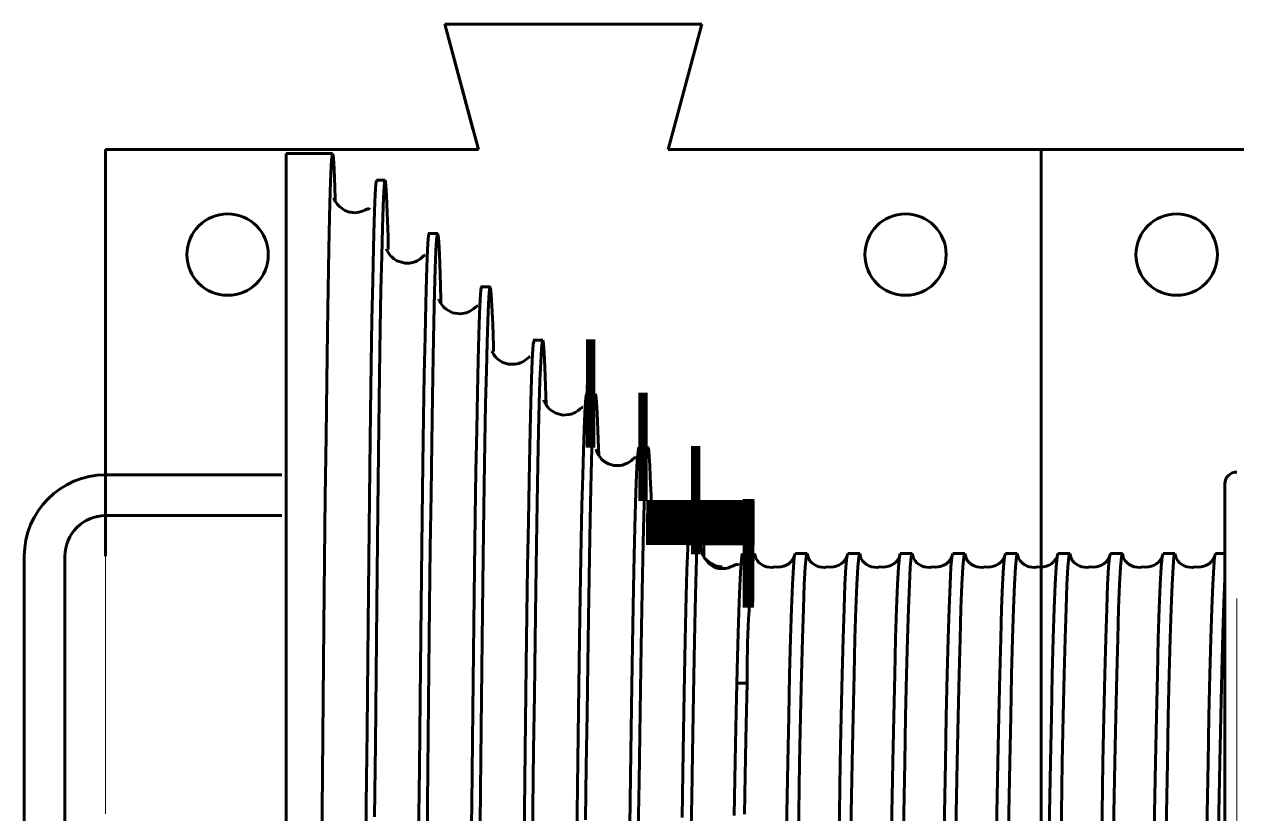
# Model space of a CAD drawing. Header units: millimetres. Extents: x 0 to 1680, y 0 to 594.
# Drawn here: x 332 to 338.71, y 506.96 to 511.33 of the extents above; entities that cross this region are included whole.
import ezdxf

# ---------------------------------------------------------------- set-up
doc = ezdxf.new("R2010")
doc.units = ezdxf.units.MM
for name, pattern in [('K5LT32774', [12.7, 6.35, -1.27, 1.27, -1.27, 1.27, -1.27]), ('K5LT_BASIC', [0]), ('K5LT_THIN', [0])]:
    doc.linetypes.add(name, pattern=pattern)
doc.layers.add('Системный слой', color=7, linetype='Continuous')

# ---------------------------------------------------------------- blocks, each defined once
blk = doc.blocks.new('U747')
at = {"layer": 'Системный слой', "color": 5, "linetype": 'K5LT_BASIC', "lineweight": 60, "true_color": 0x0000ff}
for p, q in [((335.777, 508.3568), (335.7697, 508.366)), ((335.7868, 508.3456), (335.777, 508.3568)), ((335.7993, 508.334), (335.7868, 508.3456)), ((335.8146, 508.3238), (335.7993, 508.334)), ((335.8234, 508.3197), (335.8146, 508.3238)), ((335.8327, 508.3164), (335.8234, 508.3197)), ((335.8427, 508.3142), (335.8327, 508.3164)), ((335.8534, 508.3131), (335.8427, 508.3142)), ((335.881, 508.3147), (335.8534, 508.3131)), ((335.8958, 508.3181), (335.881, 508.3147)), ((335.9082, 508.3223), (335.8958, 508.3181)), ((335.9183, 508.3266), (335.9082, 508.3223)), ((335.9263, 508.3305), (335.9183, 508.3266)), ((335.9371, 508.3356), (335.9263, 508.3305)), ((335.9432, 508.3369), (335.9371, 508.3356)), ((335.9481, 508.337), (335.9432, 508.3369)), ((335.9531, 508.3324), (335.9481, 508.337))]:
    blk.add_line(p, q, dxfattribs=at)
blk = doc.blocks.new('U748')
at = {"layer": 'Системный слой', "color": 5, "linetype": 'K5LT_BASIC', "lineweight": 60, "true_color": 0x0000ff}
for p, q in [((335.4668, 508.6612), (335.4647, 508.6615)), ((335.4692, 508.6585), (335.4668, 508.6612)), ((335.472, 508.6548), (335.4692, 508.6585)), ((335.4756, 508.6501), (335.472, 508.6548)), ((335.4815, 508.6431), (335.4756, 508.6501)), ((335.4907, 508.6339), (335.4815, 508.6431)), ((335.5042, 508.6234), (335.4907, 508.6339)), ((335.5129, 508.6181), (335.5042, 508.6234)), ((335.523, 508.613), (335.5129, 508.6181)), ((335.637, 508.6219), (335.6211, 508.6134)), ((335.6588, 508.6397), (335.637, 508.6219)), ((335.6705, 508.6533), (335.6588, 508.6397)), ((335.6759, 508.66), (335.6705, 508.6533)), ((335.6766, 508.6593), (335.6759, 508.66)), ((335.5362, 508.6082), (335.523, 508.613)), ((335.5544, 508.6041), (335.5362, 508.6082)), ((335.5839, 508.6035), (335.5544, 508.6041)), ((335.6076, 508.6083), (335.5839, 508.6035)), ((335.6211, 508.6134), (335.6076, 508.6083))]:
    blk.add_line(p, q, dxfattribs=at)
blk = doc.blocks.new('U749')
at = {"layer": 'Системный слой', "color": 5, "linetype": 'K5LT_BASIC', "lineweight": 60, "true_color": 0x0000ff}
for p, q in [((335.166, 508.9673), (335.1652, 508.974)), ((335.1769, 508.9422), (335.166, 508.9673)), ((335.1943, 508.9194), (335.1769, 508.9422)), ((335.2091, 508.9065), (335.1943, 508.9194)), ((335.232, 508.8932), (335.2091, 508.9065)), ((335.2626, 508.8842), (335.232, 508.8932)), ((335.31, 508.8863), (335.2997, 508.8843)), ((335.3278, 508.8922), (335.31, 508.8863)), ((335.3419, 508.8991), (335.3278, 508.8922)), ((335.3602, 508.9118), (335.3419, 508.8991)), ((335.3697, 508.9201), (335.3602, 508.9118)), ((335.3764, 508.9263), (335.3697, 508.9201)), ((335.3843, 508.9298), (335.3764, 508.9263)), ((335.2864, 508.8829), (335.2626, 508.8842)), ((335.2997, 508.8843), (335.2864, 508.8829))]:
    blk.add_line(p, q, dxfattribs=at)
blk = doc.blocks.new('U750')
at = {"layer": 'Системный слой', "color": 5, "linetype": 'K5LT_BASIC', "lineweight": 60, "true_color": 0x0000ff}
for p, q in [((334.8751, 509.2445), (334.8751, 509.2435)), ((334.8777, 509.2382), (334.8751, 509.2445)), ((334.8847, 509.2245), (334.8777, 509.2382)), ((334.8905, 509.2154), (334.8847, 509.2245)), ((334.8994, 509.204), (334.8905, 509.2154)), ((334.9051, 509.198), (334.8994, 509.204)), ((334.9137, 509.1902), (334.9051, 509.198)), ((334.9424, 509.1728), (334.9137, 509.1902)), ((334.9802, 509.1632), (334.9424, 509.1728)), ((335.0162, 509.1655), (334.9802, 509.1632)), ((335.0334, 509.1706), (335.0162, 509.1655)), ((335.0391, 509.1729), (335.0334, 509.1706)), ((335.0491, 509.1779), (335.0391, 509.1729)), ((335.0653, 509.1884), (335.0491, 509.1779)), ((335.0769, 509.1979), (335.0653, 509.1884)), ((335.0847, 509.2045), (335.0769, 509.1979)), ((335.09, 509.2055), (335.0847, 509.2045))]:
    blk.add_line(p, q, dxfattribs=at)
blk = doc.blocks.new('U751')
at = {"layer": 'Системный слой', "color": 5, "linetype": 'K5LT_BASIC', "lineweight": 60, "true_color": 0x0000ff}
for p, q in [((334.5868, 509.5141), (334.5863, 509.5134)), ((334.5904, 509.5095), (334.5868, 509.5141)), ((334.5959, 509.5011), (334.5904, 509.5095)), ((334.6029, 509.4913), (334.5959, 509.5011)), ((334.6067, 509.4865), (334.6029, 509.4913)), ((334.6077, 509.4853), (334.6067, 509.4865)), ((334.6099, 509.4828), (334.6077, 509.4853)), ((334.6141, 509.4783), (334.6099, 509.4828)), ((334.621, 509.472), (334.6141, 509.4783)), ((334.6447, 509.4561), (334.621, 509.472)), ((334.6779, 509.4448), (334.6447, 509.4561)), ((334.7139, 509.4436), (334.6779, 509.4448)), ((334.7369, 509.4486), (334.7139, 509.4436)), ((334.7451, 509.4515), (334.7369, 509.4486)), ((334.7497, 509.4535), (334.7451, 509.4515)), ((334.7583, 509.4577), (334.7497, 509.4535)), ((334.7725, 509.4667), (334.7583, 509.4577)), ((334.7862, 509.4779), (334.7725, 509.4667)), ((334.7951, 509.4853), (334.7862, 509.4779)), ((334.8, 509.4864), (334.7951, 509.4853))]:
    blk.add_line(p, q, dxfattribs=at)
blk = doc.blocks.new('U752')
at = {"layer": 'Системный слой', "color": 5, "linetype": 'K5LT_BASIC', "lineweight": 60, "true_color": 0x0000ff}
for p, q in [((334.2935, 509.805), (334.2936, 509.804)), ((334.2963, 509.7987), (334.2935, 509.805)), ((334.3034, 509.7847), (334.2963, 509.7987)), ((334.3085, 509.7766), (334.3034, 509.7847)), ((334.3125, 509.771), (334.3085, 509.7766)), ((334.3183, 509.7639), (334.3125, 509.771)), ((334.3247, 509.7572), (334.3183, 509.7639)), ((334.4971, 509.7592), (334.486, 509.7498)), ((334.5047, 509.7657), (334.4971, 509.7592)), ((334.5097, 509.7665), (334.5047, 509.7657)), ((334.335, 509.7482), (334.3247, 509.7572)), ((334.3701, 509.7293), (334.335, 509.7482)), ((334.4147, 509.7229), (334.3701, 509.7293)), ((334.4461, 509.7285), (334.4147, 509.7229)), ((334.4552, 509.7318), (334.4461, 509.7285)), ((334.4606, 509.7341), (334.4552, 509.7318)), ((334.4703, 509.7392), (334.4606, 509.7341)), ((334.486, 509.7498), (334.4703, 509.7392))]:
    blk.add_line(p, q, dxfattribs=at)
blk = doc.blocks.new('U753')
at = {"layer": 'Системный слой', "color": 5, "linetype": 'K5LT_BASIC', "lineweight": 60, "true_color": 0x0000ff}
for p, q in [((334.004, 510.0804), (334.0039, 510.0793)), ((334.0091, 510.071), (334.004, 510.0804)), ((334.0215, 510.0515), (334.0091, 510.071)), ((334.0275, 510.0441), (334.0215, 510.0515)), ((334.0336, 510.0376), (334.0275, 510.0441)), ((334.0447, 510.028), (334.0336, 510.0376)), ((334.0621, 510.0168), (334.0447, 510.028)), ((334.1921, 510.0273), (334.1745, 510.0163)), ((334.2047, 510.0377), (334.1921, 510.0273)), ((334.2153, 510.0469), (334.2047, 510.0377)), ((334.2194, 510.0468), (334.2153, 510.0469)), ((334.1084, 510.0032), (334.0621, 510.0168)), ((334.1329, 510.0036), (334.1084, 510.0032)), ((334.1502, 510.0069), (334.1329, 510.0036)), ((334.1599, 510.0099), (334.1502, 510.0069)), ((334.1635, 510.0113), (334.1599, 510.0099)), ((334.1745, 510.0163), (334.1635, 510.0113))]:
    blk.add_line(p, q, dxfattribs=at)
blk = doc.blocks.new('U754')
at = {"layer": 'Системный слой', "color": 5, "linetype": 'K5LT_BASIC', "lineweight": 60, "true_color": 0x0000ff}
for p, q in [((333.712, 510.365), (333.712, 510.3649)), ((333.7144, 510.3601), (333.712, 510.365)), ((333.7209, 510.3468), (333.7144, 510.3601)), ((333.7339, 510.3276), (333.7209, 510.3468)), ((333.7372, 510.3238), (333.7339, 510.3276)), ((333.7442, 510.3165), (333.7372, 510.3238)), ((333.7743, 510.2953), (333.7442, 510.3165)), ((333.7894, 510.2891), (333.7743, 510.2953)), ((333.8804, 510.2946), (333.8787, 510.2938)), ((333.8811, 510.2949), (333.8804, 510.2946)), ((333.8818, 510.2953), (333.8811, 510.2949)), ((333.8833, 510.296), (333.8818, 510.2953)), ((333.8892, 510.2991), (333.8833, 510.296)), ((333.8955, 510.3023), (333.8892, 510.2991)), ((333.9018, 510.3045), (333.8955, 510.3023)), ((333.9081, 510.3041), (333.9018, 510.3045)), ((333.9117, 510.301), (333.9081, 510.3041)), ((333.7983, 510.2865), (333.7894, 510.2891)), ((333.8055, 510.2849), (333.7983, 510.2865)), ((333.8311, 510.2828), (333.8055, 510.2849)), ((333.8519, 510.2851), (333.8311, 510.2828)), ((333.8772, 510.2931), (333.8519, 510.2851)), ((333.8787, 510.2938), (333.8772, 510.2931))]:
    blk.add_line(p, q, dxfattribs=at)
blk = doc.blocks.new('U762')
at = {"layer": 'Системный слой', "color": 5, "linetype": 'K5LT_BASIC', "lineweight": 60, "true_color": 0x0000ff}
for p, q in [((333.7014, 510.5753), (333.6974, 510.5041)), ((333.7053, 510.6078), (333.7014, 510.5753)), ((333.7092, 510.6023), (333.7053, 510.6078)), ((333.713, 510.5606), (333.7092, 510.6023)), ((333.6974, 510.5041), (333.6936, 510.3992)), ((333.717, 510.4794), (333.713, 510.5606)), ((333.7209, 510.3612), (333.717, 510.4794)), ((333.6936, 510.3992), (333.6897, 510.2584)), ((333.7213, 510.3462), (333.7209, 510.3612)), ((333.6897, 510.2584), (333.6858, 510.079)), ((333.6858, 510.079), (333.6818, 509.8634)), ((333.6818, 509.8634), (333.678, 509.6237)), ((333.678, 509.6237), (333.6741, 509.3524)), ((333.6741, 509.3524), (333.6702, 509.0464)), ((333.6702, 509.0464), (333.6662, 508.7107)), ((333.6662, 508.7107), (333.6624, 508.3632)), ((333.6624, 508.3632), (333.6585, 507.9921)), ((333.6585, 507.9921), (333.6546, 507.5939)), ((333.6546, 507.5939), (333.6506, 507.176)), ((333.6506, 507.176), (333.6468, 506.7599))]:
    blk.add_line(p, q, dxfattribs=at)
blk = doc.blocks.new('U763')
at = {"layer": 'Системный слой', "color": 5, "linetype": 'K5LT_BASIC', "lineweight": 60, "true_color": 0x0000ff}
for p, q in [((335.7407, 508.6901), (335.7358, 508.6741)), ((335.732, 508.6333), (335.7281, 508.5692)), ((335.7358, 508.6741), (335.732, 508.6333)), ((335.7281, 508.5692), (335.7242, 508.4803)), ((335.7242, 508.4803), (335.7202, 508.3675)), ((335.7202, 508.3675), (335.7164, 508.2373)), ((335.7164, 508.2373), (335.7126, 508.0861)), ((335.7126, 508.0861), (335.7086, 507.9117)), ((335.7086, 507.9117), (335.7047, 507.7171)), ((335.7047, 507.7171), (335.7009, 507.5114)), ((335.7009, 507.5114), (335.697, 507.2891)), ((335.697, 507.2891), (335.6931, 507.0476)), ((335.6931, 507.0476), (335.6892, 506.7917))]:
    blk.add_line(p, q, dxfattribs=at)
blk = doc.blocks.new('U764')
at = {"layer": 'Системный слой', "color": 5, "linetype": 'K5LT_BASIC', "lineweight": 60, "true_color": 0x0000ff}
for p, q in [((335.4443, 508.9595), (335.4404, 508.9077)), ((335.4482, 508.9846), (335.4443, 508.9595)), ((335.452, 508.9843), (335.4482, 508.9846)), ((335.4551, 508.9661), (335.452, 508.9843)), ((335.4581, 508.9325), (335.4551, 508.9661)), ((335.4404, 508.9077), (335.4364, 508.8293)), ((335.4611, 508.884), (335.4581, 508.9325)), ((335.4364, 508.8293), (335.4326, 508.7291)), ((335.4641, 508.821), (335.4611, 508.884)), ((335.468, 508.7158), (335.4641, 508.821)), ((335.4326, 508.7291), (335.4288, 508.6046)), ((335.4698, 508.6578), (335.468, 508.7158)), ((335.4288, 508.6046), (335.4249, 508.454)), ((335.4249, 508.454), (335.4209, 508.2793)), ((335.4209, 508.2793), (335.4171, 508.0893)), ((335.4171, 508.0893), (335.4132, 507.8787)), ((335.4132, 507.8787), (335.4093, 507.6452)), ((335.4093, 507.6452), (335.4054, 507.3929)), ((335.4054, 507.3929), (335.4016, 507.1335)), ((335.4016, 507.1335), (335.3977, 506.8596))]:
    blk.add_line(p, q, dxfattribs=at)
blk = doc.blocks.new('U765')
at = {"layer": 'Системный слой', "color": 5, "linetype": 'K5LT_BASIC', "lineweight": 60, "true_color": 0x0000ff}
for p, q in [((335.1529, 509.2433), (335.1491, 509.1834)), ((335.1568, 509.2758), (335.1529, 509.2433)), ((335.1607, 509.2812), (335.1568, 509.2758)), ((335.1646, 509.2579), (335.1607, 509.2812)), ((335.1685, 509.2077), (335.1646, 509.2579)), ((335.1491, 509.1834), (335.1452, 509.0946)), ((335.1723, 509.1313), (335.1685, 509.2077)), ((335.1452, 509.0946), (335.1412, 508.9778)), ((335.1762, 509.0253), (335.1723, 509.1313)), ((335.1788, 508.9398), (335.1762, 509.0253)), ((335.1412, 508.9778), (335.1374, 508.839)), ((335.1374, 508.839), (335.1336, 508.6749)), ((335.1336, 508.6749), (335.1296, 508.4831)), ((335.1296, 508.4831), (335.1257, 508.2668)), ((335.1257, 508.2668), (335.1219, 508.0365)), ((335.1219, 508.0365), (335.118, 507.7857)), ((335.118, 507.7857), (335.1141, 507.5116)), ((335.1141, 507.5116), (335.1101, 507.2193)), ((335.1101, 507.2193), (335.1063, 506.9228))]:
    blk.add_line(p, q, dxfattribs=at)
blk = doc.blocks.new('U766')
at = {"layer": 'Системный слой', "color": 5, "linetype": 'K5LT_BASIC', "lineweight": 60, "true_color": 0x0000ff}
for p, q in [((334.8655, 509.5667), (334.8617, 509.5266)), ((334.8693, 509.5774), (334.8655, 509.5667)), ((334.8733, 509.5579), (334.8693, 509.5774)), ((334.8772, 509.5081), (334.8733, 509.5579)), ((334.8617, 509.5266), (334.8577, 509.4557)), ((334.8811, 509.4302), (334.8772, 509.5081)), ((334.8577, 509.4557), (334.8538, 509.3541)), ((334.8849, 509.3247), (334.8811, 509.4302)), ((334.8538, 509.3541), (334.85, 509.2275)), ((334.8879, 509.2195), (334.8849, 509.3247)), ((334.85, 509.2275), (334.8461, 509.073)), ((334.8461, 509.073), (334.8422, 508.8883)), ((334.8422, 508.8883), (334.8382, 508.6761)), ((334.8382, 508.6761), (334.8344, 508.4472)), ((334.8344, 508.4472), (334.8306, 508.1949)), ((334.8306, 508.1949), (334.8267, 507.9165)), ((334.8267, 507.9165), (334.8227, 507.6169)), ((334.8227, 507.6169), (334.8189, 507.3105)), ((334.8189, 507.3105), (334.815, 506.9879)), ((334.815, 506.9879), (334.8111, 506.6462))]:
    blk.add_line(p, q, dxfattribs=at)
blk = doc.blocks.new('U767')
at = {"layer": 'Системный слой', "color": 5, "linetype": 'K5LT_BASIC', "lineweight": 60, "true_color": 0x0000ff}
for p, q in [((334.5728, 509.841), (334.5688, 509.7792)), ((334.5766, 509.8699), (334.5728, 509.841)), ((334.5804, 509.8674), (334.5766, 509.8699)), ((334.5844, 509.8323), (334.5804, 509.8674)), ((334.5883, 509.7649), (334.5844, 509.8323)), ((334.5688, 509.7792), (334.5649, 509.6844)), ((334.5922, 509.6679), (334.5883, 509.7649)), ((334.5649, 509.6844), (334.5611, 509.5623)), ((334.596, 509.542), (334.5922, 509.6679)), ((334.5611, 509.5623), (334.5572, 509.41)), ((334.5967, 509.5145), (334.596, 509.542)), ((334.5572, 509.41), (334.5533, 509.2251)), ((334.5533, 509.2251), (334.5493, 509.0103)), ((334.5493, 509.0103), (334.5455, 508.7765)), ((334.5455, 508.7765), (334.5417, 508.517)), ((334.5417, 508.517), (334.5377, 508.2289)), ((334.5377, 508.2289), (334.5338, 507.9174)), ((334.5338, 507.9174), (334.53, 507.5972)), ((334.53, 507.5972), (334.5261, 507.2588)), ((334.5261, 507.2588), (334.5223, 506.9092))]:
    blk.add_line(p, q, dxfattribs=at)
blk = doc.blocks.new('U768')
at = {"layer": 'Системный слой', "color": 5, "linetype": 'K5LT_BASIC', "lineweight": 60, "true_color": 0x0000ff}
for p, q in [((334.2861, 510.1653), (334.2822, 510.1344)), ((334.29, 510.1608), (334.2861, 510.1653)), ((334.2939, 510.1227), (334.29, 510.1608)), ((334.2822, 510.1344), (334.2783, 510.0711)), ((334.2977, 510.052), (334.2939, 510.1227)), ((334.2783, 510.0711), (334.2745, 509.9745)), ((334.3017, 509.9451), (334.2977, 510.052)), ((334.2745, 509.9745), (334.2706, 509.8425)), ((334.3056, 509.8058), (334.3017, 509.9451)), ((334.2706, 509.8425), (334.2666, 509.6766)), ((334.3062, 509.7802), (334.3056, 509.8058)), ((334.2666, 509.6766), (334.2628, 509.4855)), ((334.2628, 509.4855), (334.2589, 509.2643)), ((334.2589, 509.2643), (334.255, 509.01)), ((334.255, 509.01), (334.2511, 508.7268)), ((334.2511, 508.7268), (334.2472, 508.4286)), ((334.2472, 508.4286), (334.2434, 508.1067)), ((334.2434, 508.1067), (334.2395, 507.7577)), ((334.2395, 507.7577), (334.2355, 507.3881)), ((334.2355, 507.3881), (334.2317, 507.0155)), ((334.2317, 507.0155), (334.2278, 506.6284))]:
    blk.add_line(p, q, dxfattribs=at)
blk = doc.blocks.new('U769')
at = {"layer": 'Системный слой', "color": 5, "linetype": 'K5LT_BASIC', "lineweight": 60, "true_color": 0x0000ff}
for p, q in [((333.9937, 510.4498), (333.9898, 510.4023)), ((333.9976, 510.4622), (333.9937, 510.4498)), ((334.0016, 510.4372), (333.9976, 510.4622)), ((334.0054, 510.3771), (334.0016, 510.4372)), ((333.9898, 510.4023), (333.986, 510.3193)), ((334.0092, 510.2828), (334.0054, 510.3771)), ((333.986, 510.3193), (333.9821, 510.1988)), ((334.0132, 510.1498), (334.0092, 510.2828)), ((333.9821, 510.1988), (333.9781, 510.0419)), ((334.0149, 510.0785), (334.0132, 510.1498)), ((333.9781, 510.0419), (333.9743, 509.8569)), ((333.9743, 509.8569), (333.9704, 509.6393)), ((333.9704, 509.6393), (333.9665, 509.3859)), ((333.9665, 509.3859), (333.9626, 509.101)), ((333.9626, 509.101), (333.9587, 508.7985)), ((333.9587, 508.7985), (333.9549, 508.4697)), ((333.9549, 508.4697), (333.951, 508.111)), ((333.951, 508.111), (333.947, 507.7291)), ((333.947, 507.7291), (333.9432, 507.3426)), ((333.9432, 507.3426), (333.9393, 506.9392))]:
    blk.add_line(p, q, dxfattribs=at)
blk = doc.blocks.new('U770')
at = {"layer": 'Системный слой', "color": 5, "linetype": 'K5LT_BASIC', "lineweight": 60, "true_color": 0x0000ff}
for p, q in [((335.9645, 508.3205), (335.9682, 508.3663)), ((335.9682, 508.3663), (335.9718, 508.3919)), ((335.9718, 508.3919), (335.9746, 508.3962)), ((335.9609, 508.2567), (335.9645, 508.3205)), ((335.9573, 508.1745), (335.9609, 508.2567)), ((335.9537, 508.0739), (335.9573, 508.1745)), ((335.9501, 507.9567), (335.9537, 508.0739)), ((335.9466, 507.8255), (335.9501, 507.9567)), ((335.9432, 507.6801), (335.9466, 507.8255))]:
    blk.add_line(p, q, dxfattribs=at)
blk = doc.blocks.new('U771')
at = {"layer": 'Системный слой', "color": 5, "linetype": 'K5LT_BASIC', "lineweight": 60, "true_color": 0x0000ff}
for p, q in [((335.9431, 507.68), (335.9396, 507.5167)), ((335.9396, 507.5167), (335.936, 507.3397)), ((335.936, 507.3397), (335.9325, 507.1489)), ((335.9325, 507.1489), (335.9289, 506.9472))]:
    blk.add_line(p, q, dxfattribs=at)
blk = doc.blocks.new('U772')
at = {"layer": 'Системный слой', "color": 5, "linetype": 'K5LT_BASIC', "lineweight": 60, "true_color": 0x0000ff}
for p, q in [((335.1015, 509.174), (335.1054, 509.2383)), ((335.1054, 509.2383), (335.1092, 509.2736)), ((335.1092, 509.2736), (335.1124, 509.2806)), ((335.0976, 509.0827), (335.1015, 509.174)), ((335.0938, 508.9673), (335.0976, 509.0827)), ((335.09, 508.8282), (335.0938, 508.9673)), ((335.0862, 508.6624), (335.09, 508.8282)), ((335.0824, 508.4748), (335.0862, 508.6624)), ((335.0787, 508.2699), (335.0824, 508.4748)), ((335.0749, 508.0472), (335.0787, 508.2699))]:
    blk.add_line(p, q, dxfattribs=at)
blk = doc.blocks.new('U773')
at = {"layer": 'Системный слой', "color": 5, "linetype": 'K5LT_BASIC', "lineweight": 60, "true_color": 0x0000ff}
for p, q in [((335.3923, 508.9106), (335.3963, 508.9615)), ((335.3963, 508.9615), (335.4001, 508.9852)), ((335.4001, 508.9852), (335.4018, 508.9845)), ((335.3884, 508.834), (335.3923, 508.9106)), ((335.3846, 508.7344), (335.3884, 508.834)), ((335.3808, 508.612), (335.3846, 508.7344)), ((335.377, 508.4657), (335.3808, 508.612)), ((335.3732, 508.2987), (335.377, 508.4657)), ((335.3693, 508.1041), (335.3732, 508.2987)), ((335.3654, 507.8908), (335.3693, 508.1041)), ((335.3616, 507.6638), (335.3654, 507.8908)), ((335.3578, 507.4223), (335.3616, 507.6638)), ((335.354, 507.1627), (335.3578, 507.4223)), ((335.3502, 506.8921), (335.354, 507.1627))]:
    blk.add_line(p, q, dxfattribs=at)
blk = doc.blocks.new('U774')
at = {"layer": 'Системный слой', "color": 5, "linetype": 'K5LT_BASIC', "lineweight": 60, "true_color": 0x0000ff}
for p, q in [((335.6825, 508.6556), (335.6862, 508.6854)), ((335.6862, 508.6854), (335.6892, 508.6906)), ((335.6787, 508.6025), (335.6825, 508.6556)), ((335.6749, 508.5272), (335.6787, 508.6025)), ((335.671, 508.4261), (335.6749, 508.5272)), ((335.6671, 508.3031), (335.671, 508.4261)), ((335.6634, 508.1619), (335.6671, 508.3031)), ((335.6596, 508.0021), (335.6634, 508.1619)), ((335.6558, 507.8218), (335.6596, 508.0021)), ((335.652, 507.6254), (335.6558, 507.8218)), ((335.6483, 507.4117), (335.652, 507.6254)), ((335.6445, 507.1849), (335.6483, 507.4117)), ((335.6406, 506.9365), (335.6445, 507.1849))]:
    blk.add_line(p, q, dxfattribs=at)
blk = doc.blocks.new('U776')
at = {"layer": 'Системный слой', "color": 5, "linetype": 'K5LT_BASIC', "lineweight": 60, "true_color": 0x0000ff}
for p, q in [((333.944, 510.419), (333.948, 510.4577)), ((333.948, 510.4577), (333.95, 510.4583)), ((333.94, 510.343), (333.944, 510.419)), ((333.9361, 510.2331), (333.94, 510.343)), ((333.9323, 510.0899), (333.9361, 510.2331)), ((333.9283, 509.9061), (333.9323, 510.0899)), ((333.9244, 509.6899), (333.9283, 509.9061)), ((333.9205, 509.4472), (333.9244, 509.6899)), ((333.9166, 509.1775), (333.9205, 509.4472)), ((333.9127, 508.8687), (333.9166, 509.1775)), ((333.9087, 508.5358), (333.9127, 508.8687)), ((333.9048, 508.1871), (333.9087, 508.5358)), ((333.901, 507.8208), (333.9048, 508.1871)), ((333.897, 507.4211), (333.901, 507.8208)), ((333.893, 507.0086), (333.897, 507.4211)), ((333.8892, 506.5928), (333.893, 507.0086))]:
    blk.add_line(p, q, dxfattribs=at)
blk = doc.blocks.new('U777')
at = {"layer": 'Системный слой', "color": 5, "linetype": 'K5LT_BASIC', "lineweight": 60, "true_color": 0x0000ff}
for p, q in [((334.2377, 510.1578), (334.2406, 510.1648)), ((334.2297, 510.0334), (334.2337, 510.1131)), ((334.2337, 510.1131), (334.2377, 510.1578)), ((334.2258, 509.922), (334.2297, 510.0334)), ((334.222, 509.7794), (334.2258, 509.922)), ((334.218, 509.5985), (334.222, 509.7794)), ((334.214, 509.3874), (334.218, 509.5985)), ((334.2102, 509.1518), (334.214, 509.3874)), ((334.2063, 508.8911), (334.2102, 509.1518)), ((334.2023, 508.5938), (334.2063, 508.8911)), ((334.1984, 508.2744), (334.2023, 508.5938)), ((334.1945, 507.9407), (334.1984, 508.2744)), ((334.1907, 507.5909), (334.1945, 507.9407)), ((334.1867, 507.2102), (334.1907, 507.5909)), ((334.1827, 506.818), (334.1867, 507.2102))]:
    blk.add_line(p, q, dxfattribs=at)
blk = doc.blocks.new('U778')
at = {"layer": 'Системный слой', "color": 5, "linetype": 'K5LT_BASIC', "lineweight": 60, "true_color": 0x0000ff}
for p, q in [((334.5232, 509.8045), (334.5272, 509.8555)), ((334.5272, 509.8555), (334.531, 509.8727)), ((334.531, 509.8727), (334.5312, 509.872)), ((334.5192, 509.7208), (334.5232, 509.8045)), ((334.5154, 509.6076), (334.5192, 509.7208)), ((334.5115, 509.4655), (334.5154, 509.6076)), ((334.5075, 509.2872), (334.5115, 509.4655)), ((334.5036, 509.081), (334.5075, 509.2872)), ((334.4997, 508.8523), (334.5036, 509.081)), ((334.4959, 508.6006), (334.4997, 508.8523)), ((334.4919, 508.3155), (334.4959, 508.6006)), ((334.4879, 508.0103), (334.4919, 508.3155)), ((334.4841, 507.6924), (334.4879, 508.0103)), ((334.4802, 507.3601), (334.4841, 507.6924)), ((334.4764, 507.0097), (334.4802, 507.3601)), ((334.4725, 506.6496), (334.4764, 507.0097))]:
    blk.add_line(p, q, dxfattribs=at)
blk = doc.blocks.new('U779')
at = {"layer": 'Системный слой', "color": 5, "linetype": 'K5LT_BASIC', "lineweight": 60, "true_color": 0x0000ff}
for p, q in [((334.8168, 509.553), (334.8208, 509.5766)), ((334.8208, 509.5766), (334.8218, 509.5746)), ((334.8091, 509.4182), (334.8129, 509.4999)), ((334.8129, 509.4999), (334.8168, 509.553)), ((334.8051, 509.3031), (334.8091, 509.4182)), ((334.8011, 509.1593), (334.8051, 509.3031)), ((334.7973, 508.9914), (334.8011, 509.1593)), ((334.7934, 508.799), (334.7973, 508.9914)), ((334.7894, 508.5733), (334.7934, 508.799)), ((334.7855, 508.3251), (334.7894, 508.5733)), ((334.7816, 508.0607), (334.7855, 508.3251)), ((334.7778, 507.7789), (334.7816, 508.0607)), ((334.7738, 507.4676), (334.7778, 507.7789)), ((334.7698, 507.1425), (334.7738, 507.4676)), ((334.766, 506.8111), (334.7698, 507.1425))]:
    blk.add_line(p, q, dxfattribs=at)
blk = doc.blocks.new('U780')
at = {"layer": 'Системный слой', "color": 5, "linetype": 'K5LT_BASIC', "lineweight": 60, "true_color": 0x0000ff}
for p, q in [((335.0711, 507.7956), (335.0749, 508.0472)), ((335.0672, 507.5284), (335.0711, 507.7956)), ((335.0635, 507.2516), (335.0672, 507.5284)), ((335.0598, 506.9638), (335.0635, 507.2516)), ((335.0558, 506.6432), (335.0598, 506.9638))]:
    blk.add_line(p, q, dxfattribs=at)
blk = doc.blocks.new('U781')
at = {"layer": 'Системный слой', "color": 5, "linetype": 'K5LT_BASIC', "lineweight": 60, "true_color": 0x0000ff}
for p, q in [((338.6426, 508.2572), (338.637, 508.1255)), ((338.637, 508.1255), (338.6315, 507.9539)), ((338.6315, 507.9539), (338.6259, 507.7428)), ((338.6259, 507.7428), (338.6203, 507.4961)), ((338.6203, 507.4961), (338.6151, 507.2398)), ((338.6151, 507.2398), (338.61, 506.9595)), ((338.61, 506.9595), (338.6048, 506.6567))]:
    blk.add_line(p, q, dxfattribs=at)
blk = doc.blocks.new('U782')
at = {"layer": 'Системный слой', "color": 5, "linetype": 'K5LT_BASIC', "lineweight": 60, "true_color": 0x0000ff}
for p, q in [((338.3609, 508.3783), (338.3557, 508.3204)), ((338.366, 508.3975), (338.3609, 508.3783)), ((338.3712, 508.3783), (338.366, 508.3975)), ((338.3719, 508.3702), (338.3712, 508.3783)), ((338.3557, 508.3204), (338.3504, 508.2246)), ((338.3504, 508.2246), (338.3453, 508.093)), ((338.3453, 508.093), (338.3401, 507.9268)), ((338.3401, 507.9268), (338.3349, 507.7267)), ((338.3349, 507.7267), (338.3297, 507.4961)), ((338.3297, 507.4961), (338.3245, 507.2398)), ((338.3245, 507.2398), (338.3194, 506.9595)), ((338.3194, 506.9595), (338.3141, 506.6567))]:
    blk.add_line(p, q, dxfattribs=at)
blk = doc.blocks.new('U783')
at = {"layer": 'Системный слой', "color": 5, "linetype": 'K5LT_BASIC', "lineweight": 60, "true_color": 0x0000ff}
for p, q in [((338.0703, 508.3783), (338.065, 508.3204)), ((338.0754, 508.3975), (338.0703, 508.3783)), ((338.0806, 508.3783), (338.0754, 508.3975)), ((338.0813, 508.3702), (338.0806, 508.3783)), ((338.065, 508.3204), (338.0598, 508.2246)), ((338.0598, 508.2246), (338.0547, 508.093)), ((338.0547, 508.093), (338.0495, 507.9268)), ((338.0495, 507.9268), (338.0443, 507.7267)), ((338.0443, 507.7267), (338.039, 507.4961)), ((338.039, 507.4961), (338.0339, 507.2398)), ((338.0339, 507.2398), (338.0288, 506.9595)), ((338.0288, 506.9595), (338.0235, 506.6567))]:
    blk.add_line(p, q, dxfattribs=at)
blk = doc.blocks.new('U784')
at = {"layer": 'Системный слой', "color": 5, "linetype": 'K5LT_BASIC', "lineweight": 60, "true_color": 0x0000ff}
for p, q in [((337.7797, 508.3783), (337.7744, 508.3204)), ((337.7848, 508.3975), (337.7797, 508.3783)), ((337.7899, 508.3783), (337.7848, 508.3975)), ((337.7907, 508.3702), (337.7899, 508.3783)), ((337.7744, 508.3204), (337.7692, 508.2246)), ((337.7692, 508.2246), (337.764, 508.093)), ((337.764, 508.093), (337.7589, 507.9268)), ((337.7589, 507.9268), (337.7537, 507.7267)), ((337.7537, 507.7267), (337.7484, 507.4961)), ((337.7484, 507.4961), (337.7433, 507.2398)), ((337.7433, 507.2398), (337.7381, 506.9595)), ((337.7381, 506.9595), (337.7329, 506.6567))]:
    blk.add_line(p, q, dxfattribs=at)
blk = doc.blocks.new('U785')
at = {"layer": 'Системный слой', "color": 5, "linetype": 'K5LT_BASIC', "lineweight": 60, "true_color": 0x0000ff}
for p, q in [((337.489, 508.3783), (337.4838, 508.3204)), ((337.4942, 508.3975), (337.489, 508.3783)), ((337.4993, 508.3783), (337.4942, 508.3975)), ((337.5, 508.3702), (337.4993, 508.3783)), ((337.4838, 508.3204), (337.4785, 508.2246)), ((337.4785, 508.2246), (337.4734, 508.093)), ((337.4734, 508.093), (337.4683, 507.9268)), ((337.4683, 507.9268), (337.463, 507.7267)), ((337.463, 507.7267), (337.4578, 507.4961)), ((337.4578, 507.4961), (337.4526, 507.2398)), ((337.4526, 507.2398), (337.4475, 506.9595)), ((337.4475, 506.9595), (337.4423, 506.6567))]:
    blk.add_line(p, q, dxfattribs=at)
blk = doc.blocks.new('U786')
at = {"layer": 'Системный слой', "color": 5, "linetype": 'K5LT_BASIC', "lineweight": 60, "true_color": 0x0000ff}
for p, q in [((337.1984, 508.3783), (337.1932, 508.3204)), ((337.2035, 508.3975), (337.1984, 508.3783)), ((337.2087, 508.3783), (337.2035, 508.3975)), ((337.2094, 508.3702), (337.2087, 508.3783)), ((337.1932, 508.3204), (337.1879, 508.2246)), ((337.1879, 508.2246), (337.1828, 508.093)), ((337.1828, 508.093), (337.1776, 507.9268)), ((337.1776, 507.9268), (337.1724, 507.7267)), ((337.1724, 507.7267), (337.1672, 507.4961)), ((337.1672, 507.4961), (337.162, 507.2398)), ((337.162, 507.2398), (337.1569, 506.9595)), ((337.1569, 506.9595), (337.1516, 506.6567))]:
    blk.add_line(p, q, dxfattribs=at)
blk = doc.blocks.new('U787')
at = {"layer": 'Системный слой', "color": 5, "linetype": 'K5LT_BASIC', "lineweight": 60, "true_color": 0x0000ff}
for p, q in [((336.9078, 508.3783), (336.9025, 508.3204)), ((336.9129, 508.3975), (336.9078, 508.3783)), ((336.9181, 508.3783), (336.9129, 508.3975)), ((336.9188, 508.3702), (336.9181, 508.3783)), ((336.9025, 508.3204), (336.8973, 508.2246)), ((336.8973, 508.2246), (336.8922, 508.093)), ((336.8922, 508.093), (336.887, 507.9268)), ((336.887, 507.9268), (336.8818, 507.7267)), ((336.8818, 507.7267), (336.8765, 507.4961)), ((336.8765, 507.4961), (336.8714, 507.2398)), ((336.8714, 507.2398), (336.8663, 506.9595)), ((336.8663, 506.9595), (336.861, 506.6567))]:
    blk.add_line(p, q, dxfattribs=at)
blk = doc.blocks.new('U788')
at = {"layer": 'Системный слой', "color": 5, "linetype": 'K5LT_BASIC', "lineweight": 60, "true_color": 0x0000ff}
for p, q in [((336.6172, 508.3783), (336.6119, 508.3204)), ((336.6223, 508.3975), (336.6172, 508.3783)), ((336.6274, 508.3783), (336.6223, 508.3975)), ((336.6282, 508.3702), (336.6274, 508.3783)), ((336.6119, 508.3204), (336.6067, 508.2246)), ((336.6067, 508.2246), (336.6015, 508.093)), ((336.6015, 508.093), (336.5964, 507.9268)), ((336.5964, 507.9268), (336.5912, 507.7267)), ((336.5912, 507.7267), (336.5859, 507.4961)), ((336.5859, 507.4961), (336.5808, 507.2398)), ((336.5808, 507.2398), (336.5756, 506.9595)), ((336.5756, 506.9595), (336.5704, 506.6567))]:
    blk.add_line(p, q, dxfattribs=at)
blk = doc.blocks.new('U789')
at = {"layer": 'Системный слой', "color": 5, "linetype": 'K5LT_BASIC', "lineweight": 60, "true_color": 0x0000ff}
for p, q in [((336.3265, 508.3783), (336.3213, 508.3204)), ((336.3317, 508.3975), (336.3265, 508.3783)), ((336.3368, 508.3783), (336.3317, 508.3975)), ((336.3375, 508.3702), (336.3368, 508.3783)), ((336.3213, 508.3204), (336.316, 508.2246)), ((336.316, 508.2246), (336.3109, 508.093)), ((336.3109, 508.093), (336.3058, 507.9268)), ((336.3058, 507.9268), (336.3005, 507.7267)), ((336.3005, 507.7267), (336.2953, 507.4961)), ((336.2953, 507.4961), (336.2901, 507.2398)), ((336.2901, 507.2398), (336.285, 506.9595)), ((336.285, 506.9595), (336.2798, 506.6567))]:
    blk.add_line(p, q, dxfattribs=at)
blk = doc.blocks.new('U790')
at = {"layer": 'Системный слой', "color": 5, "linetype": 'K5LT_BASIC', "lineweight": 60, "true_color": 0x0000ff}
for p, q in [((336.041, 508.3975), (336.0364, 508.3816)), ((336.0462, 508.3783), (336.041, 508.3975)), ((336.0469, 508.3702), (336.0462, 508.3783))]:
    blk.add_line(p, q, dxfattribs=at)
blk = doc.blocks.new('U800')
at = {"layer": 'Системный слой', "color": 5, "linetype": 'K5LT_BASIC', "lineweight": 60, "true_color": 0x0000ff}
for p, q in [((335.9959, 507.5293), (335.9996, 507.68)), ((335.9923, 507.3675), (335.9959, 507.5293)), ((335.9884, 507.1681), (335.9923, 507.3675)), ((335.9844, 506.9542), (335.9884, 507.1681))]:
    blk.add_line(p, q, dxfattribs=at)
blk = doc.blocks.new('U801')
at = {"layer": 'Системный слой', "color": 5, "linetype": 'K5LT_BASIC', "lineweight": 60, "true_color": 0x0000ff}
for p, q in [((338.5858, 508.3783), (338.5806, 508.3204)), ((338.5909, 508.3975), (338.5858, 508.3783)), ((338.5806, 508.3204), (338.5753, 508.2246)), ((338.5753, 508.2246), (338.5702, 508.093)), ((338.5702, 508.093), (338.565, 507.9268)), ((338.565, 507.9268), (338.5598, 507.7267)), ((338.5598, 507.7267), (338.5546, 507.4961)), ((338.5546, 507.4961), (338.5494, 507.2398)), ((338.5494, 507.2398), (338.5443, 506.9595)), ((338.5443, 506.9595), (338.539, 506.6567))]:
    blk.add_line(p, q, dxfattribs=at)
blk = doc.blocks.new('U802')
at = {"layer": 'Системный слой', "color": 5, "linetype": 'K5LT_BASIC', "lineweight": 60, "true_color": 0x0000ff}
for p, q in [((338.2952, 508.3783), (338.2899, 508.3204)), ((338.3003, 508.3975), (338.2952, 508.3783)), ((338.2899, 508.3204), (338.2847, 508.2246)), ((338.2847, 508.2246), (338.2795, 508.093)), ((338.2795, 508.093), (338.2744, 507.9268)), ((338.2744, 507.9268), (338.2692, 507.7267)), ((338.2692, 507.7267), (338.2639, 507.4961)), ((338.2639, 507.4961), (338.2588, 507.2398)), ((338.2588, 507.2398), (338.2536, 506.9595)), ((338.2536, 506.9595), (338.2484, 506.6567))]:
    blk.add_line(p, q, dxfattribs=at)
blk = doc.blocks.new('U803')
at = {"layer": 'Системный слой', "color": 5, "linetype": 'K5LT_BASIC', "lineweight": 60, "true_color": 0x0000ff}
for p, q in [((338.0045, 508.3783), (337.9993, 508.3204)), ((338.0097, 508.3975), (338.0045, 508.3783)), ((337.9993, 508.3204), (337.9941, 508.2246)), ((337.9941, 508.2246), (337.9889, 508.093)), ((337.9889, 508.093), (337.9838, 507.9268)), ((337.9838, 507.9268), (337.9785, 507.7267)), ((337.9785, 507.7267), (337.9733, 507.4961)), ((337.9733, 507.4961), (337.9682, 507.2398)), ((337.9682, 507.2398), (337.963, 506.9595)), ((337.963, 506.9595), (337.9578, 506.6567))]:
    blk.add_line(p, q, dxfattribs=at)
blk = doc.blocks.new('U804')
at = {"layer": 'Системный слой', "color": 5, "linetype": 'K5LT_BASIC', "lineweight": 60, "true_color": 0x0000ff}
for p, q in [((337.7139, 508.3783), (337.7087, 508.3204)), ((337.7191, 508.3975), (337.7139, 508.3783)), ((337.7087, 508.3204), (337.7034, 508.2246)), ((337.7034, 508.2246), (337.6983, 508.093)), ((337.6983, 508.093), (337.6932, 507.9268)), ((337.6932, 507.9268), (337.6879, 507.7267)), ((337.6879, 507.7267), (337.6827, 507.4961)), ((337.6827, 507.4961), (337.6775, 507.2398)), ((337.6775, 507.2398), (337.6724, 506.9595)), ((337.6724, 506.9595), (337.6672, 506.6567))]:
    blk.add_line(p, q, dxfattribs=at)
blk = doc.blocks.new('U805')
at = {"layer": 'Системный слой', "color": 5, "linetype": 'K5LT_BASIC', "lineweight": 60, "true_color": 0x0000ff}
for p, q in [((337.4233, 508.3783), (337.4181, 508.3204)), ((337.4284, 508.3975), (337.4233, 508.3783)), ((337.4181, 508.3204), (337.4128, 508.2246)), ((337.4128, 508.2246), (337.4077, 508.093)), ((337.4077, 508.093), (337.4025, 507.9268)), ((337.4025, 507.9268), (337.3973, 507.7267)), ((337.3973, 507.7267), (337.3921, 507.4961)), ((337.3921, 507.4961), (337.3869, 507.2398)), ((337.3869, 507.2398), (337.3818, 506.9595)), ((337.3818, 506.9595), (337.3765, 506.6567))]:
    blk.add_line(p, q, dxfattribs=at)
blk = doc.blocks.new('U806')
at = {"layer": 'Системный слой', "color": 5, "linetype": 'K5LT_BASIC', "lineweight": 60, "true_color": 0x0000ff}
for p, q in [((337.1327, 508.3783), (337.1274, 508.3204)), ((337.1378, 508.3975), (337.1327, 508.3783)), ((337.1274, 508.3204), (337.1222, 508.2246)), ((337.1222, 508.2246), (337.117, 508.093)), ((337.117, 508.093), (337.1119, 507.9268)), ((337.1119, 507.9268), (337.1067, 507.7267)), ((337.1067, 507.7267), (337.1014, 507.4961)), ((337.1014, 507.4961), (337.0963, 507.2398)), ((337.0963, 507.2398), (337.0911, 506.9595)), ((337.0911, 506.9595), (337.0859, 506.6567))]:
    blk.add_line(p, q, dxfattribs=at)
blk = doc.blocks.new('U807')
at = {"layer": 'Системный слой', "color": 5, "linetype": 'K5LT_BASIC', "lineweight": 60, "true_color": 0x0000ff}
for p, q in [((336.842, 508.3783), (336.8368, 508.3204)), ((336.8472, 508.3975), (336.842, 508.3783)), ((336.8368, 508.3204), (336.8316, 508.2246)), ((336.8316, 508.2246), (336.8264, 508.093)), ((336.8264, 508.093), (336.8213, 507.9268)), ((336.8213, 507.9268), (336.816, 507.7267)), ((336.816, 507.7267), (336.8108, 507.4961)), ((336.8108, 507.4961), (336.8057, 507.2398)), ((336.8057, 507.2398), (336.8005, 506.9595)), ((336.8005, 506.9595), (336.7953, 506.6567))]:
    blk.add_line(p, q, dxfattribs=at)
blk = doc.blocks.new('U808')
at = {"layer": 'Системный слой', "color": 5, "linetype": 'K5LT_BASIC', "lineweight": 60, "true_color": 0x0000ff}
for p, q in [((336.5514, 508.3783), (336.5462, 508.3204)), ((336.5566, 508.3975), (336.5514, 508.3783)), ((336.5462, 508.3204), (336.5409, 508.2246)), ((336.5409, 508.2246), (336.5358, 508.093)), ((336.5358, 508.093), (336.5307, 507.9268)), ((336.5307, 507.9268), (336.5254, 507.7267)), ((336.5254, 507.7267), (336.5202, 507.4961)), ((336.5202, 507.4961), (336.515, 507.2398)), ((336.515, 507.2398), (336.5099, 506.9595)), ((336.5099, 506.9595), (336.5047, 506.6567))]:
    blk.add_line(p, q, dxfattribs=at)
blk = doc.blocks.new('U809')
at = {"layer": 'Системный слой', "color": 5, "linetype": 'K5LT_BASIC', "lineweight": 60, "true_color": 0x0000ff}
for p, q in [((336.2608, 508.3783), (336.2556, 508.3204)), ((336.2659, 508.3975), (336.2608, 508.3783)), ((336.2556, 508.3204), (336.2503, 508.2246)), ((336.2503, 508.2246), (336.2452, 508.093)), ((336.2452, 508.093), (336.24, 507.9268)), ((336.24, 507.9268), (336.2348, 507.7267)), ((336.2348, 507.7267), (336.2296, 507.4961)), ((336.2296, 507.4961), (336.2244, 507.2398)), ((336.2244, 507.2398), (336.2193, 506.9595)), ((336.2193, 506.9595), (336.214, 506.6567))]:
    blk.add_line(p, q, dxfattribs=at)
blk = doc.blocks.new('U746')
at = {"layer": 'Системный слой', "color": 5, "linetype": 'K5LT_BASIC', "lineweight": 60, "true_color": 0x0000ff}
for p, q in [((333.7067, 510.61), (333.4489, 510.61)), ((333.4489, 500.0367), (333.4489, 510.61)), ((333.9974, 510.4627), (333.95, 510.4627)), ((334.288, 510.1677), (334.2356, 510.1677)), ((334.5786, 509.8727), (334.5262, 509.8727)), ((334.8692, 509.5776), (334.8168, 509.5777)), ((338.6426, 501.8632), (338.6426, 508.7819)), ((335.741, 508.4427), (335.7413, 508.4368)), ((335.7413, 508.4368), (335.7438, 508.4188)), ((335.7438, 508.4188), (335.7489, 508.4015)), ((335.7489, 508.4015), (335.7565, 508.3849)), ((335.7565, 508.3849), (335.7665, 508.3699)), ((335.7665, 508.3699), (335.7927, 508.3448)), ((336.0364, 508.3921), (336.0364, 508.3969)), ((336.0364, 508.3921), (336.0364, 508.3816)), ((336.3317, 508.3975), (336.2659, 508.3975)), ((336.6223, 508.3975), (336.5566, 508.3975)), ((336.9129, 508.3975), (336.8472, 508.3975)), ((337.2035, 508.3975), (337.1378, 508.3975)), ((337.4942, 508.3975), (337.4284, 508.3975)), ((337.7848, 508.3975), (337.7191, 508.3975)), ((338.0754, 508.3975), (338.0097, 508.3975)), ((338.366, 508.3975), (338.3003, 508.3975)), ((338.6426, 508.3975), (338.5909, 508.3975)), ((335.7927, 508.3448), (335.825, 508.3286)), ((335.825, 508.3286), (335.8426, 508.3243)), ((335.8426, 508.3243), (335.8607, 508.3226)), ((335.9432, 507.6801), (335.9431, 507.68)), ((335.9431, 507.68), (335.9996, 507.68)), ((335.9996, 507.6801), (335.9432, 507.6801)), ((335.9996, 507.68), (335.9996, 507.6801))]:
    blk.add_line(p, q, dxfattribs=at)
at = {"layer": 'Системный слой', "color": 7, "linetype": 'K5LT32774', "lineweight": 18}
blk.add_line((338.7082, 501.7975), (338.7082, 508.8475), dxfattribs=at)
at = {"layer": 'Системный слой', "color": 5, "linetype": 'K5LT_BASIC', "true_color": 0x0000ff, "const_width": 0.6}
for points in [[(335.1598, 509.2826), (335.1336, 509.2826), (335.1073, 509.2827)], [(335.4504, 508.9876), (335.4242, 508.9876), (335.3979, 508.9876)], [(335.741, 508.6926), (335.7147, 508.6926), (335.6885, 508.6926)], [(335.7413, 508.6922), (335.7411, 508.4733), (335.741, 508.4427)], [(336.0395, 508.3975), (336.0069, 508.3976), (335.9742, 508.3976)]]:
    blk.add_lwpolyline(points, dxfattribs=at)
at = {"layer": 'Системный слой', "color": 5, "linetype": 'K5LT_BASIC', "lineweight": 60, "true_color": 0x0000ff}
for centre, radius, start, end in [((338.7082, 508.7819), 0.0656, 90, 180), ((333.5382, 508.398), 2.2226, 359.49818, 7.60628), ((342.1877, 507.7177), 6.1882, 173.7433, 180.34808), ((336.132, 508.4151), 0.095, 207.96145, 283.11573), ((336.171, 508.4204), 0.0994, 259.91844, 334.65683), ((336.4226, 508.4151), 0.095, 207.96145, 283.11573), ((336.4616, 508.4204), 0.0994, 259.91844, 334.65683), ((336.7132, 508.4151), 0.095, 207.96145, 283.11573), ((336.7522, 508.4204), 0.0994, 259.91844, 334.65683), ((337.0039, 508.4151), 0.095, 207.96145, 283.11573), ((337.0428, 508.4204), 0.0994, 259.91844, 334.65683), ((337.2945, 508.4151), 0.095, 207.96145, 283.11573), ((337.3335, 508.4204), 0.0994, 259.91844, 334.65683), ((337.5851, 508.4151), 0.095, 207.96145, 283.11573), ((337.6241, 508.4204), 0.0994, 259.91844, 334.65683), ((337.8757, 508.4151), 0.095, 207.96145, 283.11573), ((337.9147, 508.4204), 0.0994, 259.91844, 334.65683), ((338.1664, 508.4151), 0.095, 207.96145, 283.11573), ((338.2053, 508.4204), 0.0994, 259.91844, 334.65683), ((338.457, 508.4151), 0.095, 207.96145, 283.11573), ((338.496, 508.4204), 0.0994, 259.91844, 334.65683), ((335.8464, 508.4486), 0.1272, 253.54656, 277.48101)]:
    blk.add_arc(centre, radius, start, end, dxfattribs=at)
at = {"layer": 'Системный слой'}
for name in ['U762', 'U776', 'U769', 'U754', 'U777', 'U768', 'U753', 'U778', 'U767', 'U752', 'U779', 'U766', 'U751', 'U750', 'U765', 'U772', 'U749', 'U773', 'U764', 'U774', 'U763', 'U748', 'U747', 'U770', 'U790', 'U809', 'U789', 'U808', 'U788', 'U807', 'U787', 'U806', 'U786', 'U805', 'U785', 'U804', 'U784', 'U803', 'U783', 'U802', 'U782', 'U801', 'U781', 'U780', 'U771', 'U800']:
    blk.add_blockref(name, (0, 0), dxfattribs=at)

msp = doc.modelspace()

# ---------------------------------------------------------------- linework, layer by layer
at = {"layer": 'Системный слой', "color": 5, "linetype": 'K5LT_BASIC', "lineweight": 60, "true_color": 0x0000ff}
for p, q in [((334.5134, 510.63173), (334.32751, 511.32548)), ((334.32751, 511.32548), (335.3009, 511.32548)), ((334.4832, 510.74443), (334.32751, 511.32548)), ((334.32751, 511.32548), (335.74929, 511.32548)), ((335.74929, 511.32548), (335.5634, 510.63173)), ((332.4509, 510.63173), (333.4259, 510.63173)), ((332.4509, 508.83173), (332.4509, 510.63173)), ((333.4259, 510.63173), (332.4509, 510.63173)), ((334.5134, 510.63173), (332.4509, 510.63173)), ((337.6259, 510.63173), (335.5634, 510.63173)), ((339.6884, 510.63173), (337.6259, 510.63173)), ((337.6259, 510.63173), (337.6259, 506.55577)), ((332.4509, 508.83173), (333.4259, 508.83173)), ((332.4509, 508.83173), (332.4509, 508.60673)), ((332.4509, 508.60673), (333.4259, 508.60673)), ((332.4509, 508.38173), (332.4509, 508.60673)), ((332.0009, 507.63173), (332.0009, 508.38173)), ((332.0009, 508.38173), (332.0009, 505.89548)), ((332.2259, 508.38173), (332.2259, 508.0935)), ((332.2259, 506.84423), (332.2259, 508.0935)), ((332.0009, 506.84423), (332.0009, 507.63173))]:
    msp.add_line(p, q, dxfattribs=at)
at = {"layer": 'Системный слой', "color": 7, "linetype": 'K5LT_THIN', "lineweight": 18}
for p, q in [((332.4509, 508.38173), (332.4509, 508.07189)), ((332.4509, 508.22681), (332.4509, 506.95673))]:
    msp.add_line(p, q, dxfattribs=at)
at = {"layer": 'Системный слой', "color": 5, "linetype": 'K5LT_BASIC', "lineweight": 60, "true_color": 0x0000ff}
for centre in [(333.1259, 510.05048), (336.8759, 510.05048), (338.3759, 510.05048)]:
    msp.add_circle(centre, 0.225, dxfattribs=at)
for radius in [0.45, 0.225]:
    msp.add_arc((332.4509, 508.38173), radius, 90, 180, dxfattribs=at)

# ---------------------------------------------------------------- block references
at = {"layer": 'Системный слой'}
msp.add_blockref('U746', (0, 0), dxfattribs=at)

doc.saveas('drawing.dxf')
